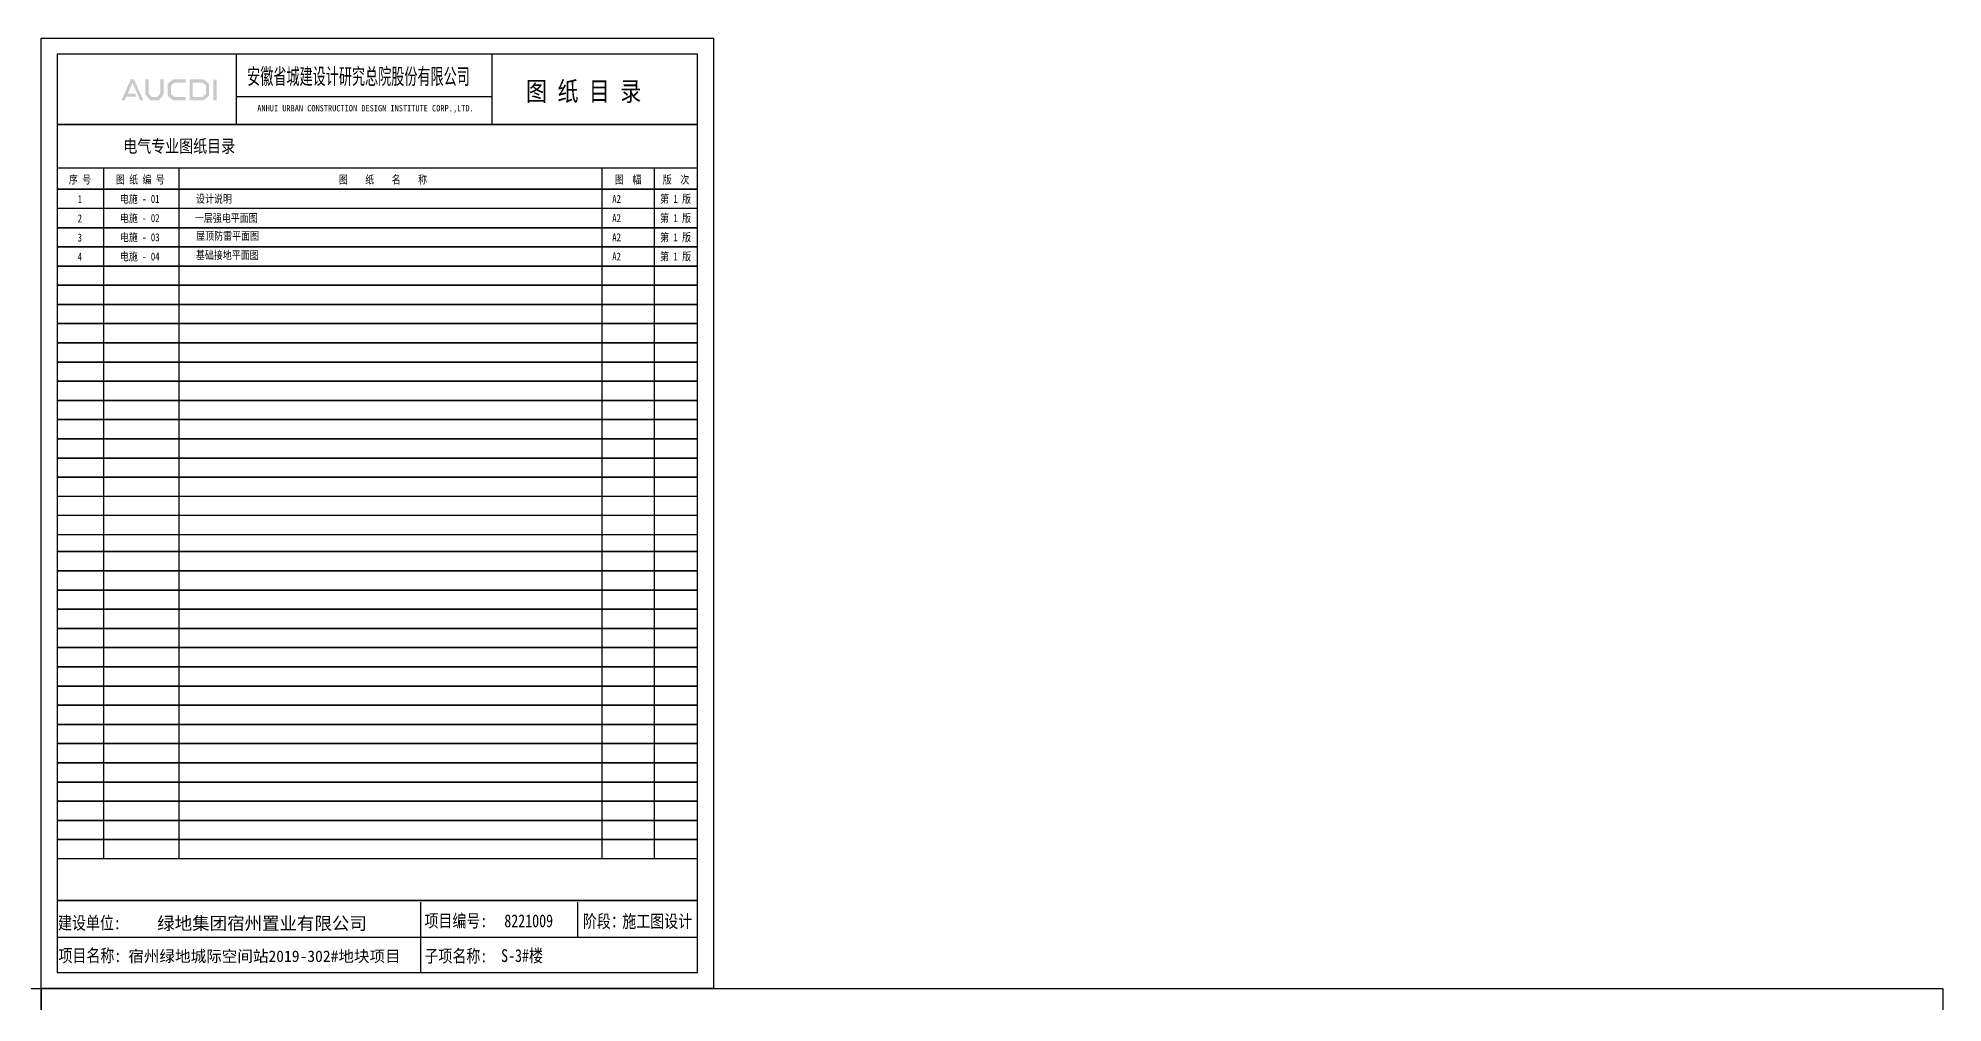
# Model space of a CAD drawing. Extents: x 621174 to 1725648, y -986053 to 860327.
# Drawn here: x 697111 to 756610, y -818551 to -788399 of the extents above; entities that cross this region are included whole.
import ezdxf

# ---------------------------------------------------------------- set-up
doc = ezdxf.new("R2010")
doc.units = 0
doc.header["$LTSCALE"] = 1000
doc.header["$MEASUREMENT"] = 0
for name, color, linetype in [('text', 8, 'Continuous'), ('图框', 140, 'Continuous'), ('图签文字', 147, 'Continuous')]:
    doc.layers.add(name, color=color, linetype=linetype)
doc.layers.add('图签', color=147, linetype='Continuous', lineweight=18)
doc.styles.add('宋体', font='', dxfattribs={"height": 50})
doc.styles.add('建筑图签-1', font='simhei.ttf', dxfattribs={"width": 0.7})
doc.styles.get('宋体').set_extended_font_data('SimSun')

msp = doc.modelspace()

# ---------------------------------------------------------------- hatches: boundary and pattern name
at = {"layer": '图签文字'}
h = msp.add_hatch(color=4, dxfattribs=at)
h.paths.add_polyline_path([(702581, -789694), (702688, -789694), (702688, -790349), (702581, -790349)])
h.paths.add_polyline_path([(701941, -789793), (701941, -790240), (702248, -790240), (702353, -790149), (702353, -789879), (702251, -789793)], flags=16)
h.paths.add_polyline_path([(701841, -789693), (701841, -790341), (702285, -790341), (702454, -790196), (702454, -789832), (702287, -789693)])
h.paths.add_polyline_path([(701720, -789690), (701720, -789788), (701373, -789788), (701261, -789882), (701261, -790154), (701373, -790241), (701721, -790241), (701721, -790344), (701327, -790344), (701155, -790196), (701155, -789832), (701324, -789690)])
h.paths.add_polyline_path([(700459, -789691), (700562, -789691), (700562, -790125), (700658, -790237), (700837, -790237), (700934, -790125), (700934, -789691), (701031, -789691), (701031, -790157), (700892, -790341), (700604, -790341), (700459, -790155)])
h.paths.add_polyline_path([(700007, -789692), (700106, -789692), (700397, -790342), (700299, -790342), (700060, -789803), (699911, -790133), (700142, -790133), (700193, -790231), (699869, -790231), (699819, -790344), (699715, -790344)])

# ---------------------------------------------------------------- linework, layer by layer
at = {"layer": 'text', "color": 2}
msp.add_lwpolyline([(697210, -835908), (667212, -835908), (667212, -818099), (697210, -818099)], close=True, dxfattribs=at)
at = {"layer": '图框'}
for p, q in [((717710, -788899), (697710, -788899)), ((697710, -788899), (697710, -817599)), ((703303, -791099), (703303, -788899)), ((711294, -791099), (711294, -788899)), ((717710, -817599), (717710, -788899)), ((711273, -790237), (703303, -790237)), ((697710, -792449), (717710, -792449)), ((697710, -792449), (697710, -812249)), ((697710, -792449), (697710, -816449)), ((699154, -792449), (699154, -814049)), ((701511, -792449), (701511, -814049)), ((714722, -792449), (714722, -814049)), ((716356, -792449), (716356, -814049)), ((697710, -793124), (717710, -793124)), ((697710, -793124), (717710, -793124)), ((717710, -793124), (697710, -793124)), ((717710, -793124), (697710, -793124)), ((717710, -793724), (697710, -793724)), ((717710, -794324), (697710, -794324)), ((697710, -794324), (717710, -794324)), ((697710, -794324), (717710, -794324)), ((717710, -794324), (697710, -794324)), ((697710, -794924), (717710, -794924)), ((697710, -794924), (717710, -794924)), ((717710, -794924), (697710, -794924)), ((717710, -794924), (697710, -794924)), ((697710, -795524), (717710, -795524)), ((697710, -795524), (717710, -795524)), ((717710, -795524), (697710, -795524)), ((717710, -795524), (697710, -795524)), ((697710, -796124), (717710, -796124)), ((697710, -796124), (717710, -796124)), ((717710, -796124), (697710, -796124)), ((717710, -796124), (697710, -796124)), ((717710, -796124), (697710, -796124)), ((717710, -796124), (697710, -796124)), ((717710, -796724), (697710, -796724)), ((697710, -796724), (717710, -796724)), ((697710, -796724), (717710, -796724)), ((717710, -796724), (697710, -796724)), ((697710, -797324), (717710, -797324)), ((697710, -797324), (717710, -797324)), ((717710, -797324), (697710, -797324)), ((717710, -797324), (697710, -797324)), ((697710, -797924), (717710, -797924)), ((697710, -797924), (717710, -797924)), ((717710, -797924), (697710, -797924)), ((717710, -797924), (697710, -797924)), ((697710, -798524), (717710, -798524)), ((697710, -798524), (717710, -798524)), ((717710, -798524), (697710, -798524)), ((717710, -798524), (697710, -798524)), ((717710, -798524), (697710, -798524)), ((717710, -798524), (697710, -798524)), ((717710, -799124), (697710, -799124)), ((697710, -799124), (717710, -799124)), ((697710, -799124), (717710, -799124)), ((717710, -799124), (697710, -799124)), ((697710, -799724), (717710, -799724)), ((697710, -799724), (717710, -799724)), ((717710, -799724), (697710, -799724)), ((717710, -799724), (697710, -799724)), ((697710, -800324), (717710, -800324)), ((697710, -800324), (717710, -800324)), ((717710, -800324), (697710, -800324)), ((717710, -800324), (697710, -800324)), ((697710, -800924), (717710, -800924)), ((697710, -800924), (717710, -800924)), ((717710, -800924), (697710, -800924)), ((717710, -800924), (697710, -800924)), ((717710, -800924), (697710, -800924)), ((717710, -800924), (697710, -800924)), ((717710, -801524), (697710, -801524)), ((697710, -801524), (717710, -801524)), ((697710, -801524), (717710, -801524)), ((717710, -801524), (697710, -801524)), ((697710, -802124), (717710, -802124)), ((697710, -802124), (717710, -802124)), ((717710, -802124), (697710, -802124)), ((717710, -802124), (697710, -802124)), ((717710, -802724), (697710, -802724)), ((717710, -803324), (697710, -803324)), ((717710, -803324), (697710, -803324)), ((717710, -803924), (697710, -803924)), ((717710, -804449), (697710, -804449)), ((697710, -804449), (717710, -804449)), ((697710, -804449), (717710, -804449)), ((717710, -804449), (697710, -804449)), ((697710, -805049), (717710, -805049)), ((697710, -805049), (717710, -805049)), ((717710, -805049), (697710, -805049)), ((717710, -805049), (697710, -805049)), ((697710, -805649), (717710, -805649)), ((697710, -805649), (717710, -805649)), ((717710, -805649), (697710, -805649)), ((717710, -805649), (697710, -805649)), ((697710, -806249), (717710, -806249)), ((697710, -806249), (717710, -806249)), ((717710, -806249), (697710, -806249)), ((717710, -806249), (697710, -806249)), ((717710, -806249), (697710, -806249)), ((717710, -806249), (697710, -806249)), ((717710, -806849), (697710, -806849)), ((697710, -806849), (717710, -806849)), ((697710, -806849), (717710, -806849)), ((717710, -806849), (697710, -806849)), ((697710, -807449), (717710, -807449)), ((697710, -807449), (717710, -807449)), ((717710, -807449), (697710, -807449)), ((717710, -807449), (697710, -807449)), ((697710, -808049), (717710, -808049)), ((697710, -808049), (717710, -808049)), ((717710, -808049), (697710, -808049)), ((717710, -808049), (697710, -808049)), ((697710, -808649), (717710, -808649)), ((697710, -808649), (717710, -808649)), ((717710, -808649), (697710, -808649)), ((717710, -808649), (697710, -808649)), ((717710, -808649), (697710, -808649)), ((717710, -808649), (697710, -808649)), ((717710, -809249), (697710, -809249)), ((697710, -809249), (717710, -809249)), ((697710, -809249), (717710, -809249)), ((717710, -809249), (697710, -809249)), ((697710, -809849), (717710, -809849)), ((697710, -809849), (717710, -809849)), ((717710, -809849), (697710, -809849)), ((717710, -809849), (697710, -809849)), ((697710, -810449), (717710, -810449)), ((697710, -810449), (717710, -810449)), ((717710, -810449), (697710, -810449)), ((717710, -810449), (697710, -810449)), ((697710, -811049), (717710, -811049)), ((697710, -811049), (717710, -811049)), ((717710, -811049), (697710, -811049)), ((717710, -811049), (697710, -811049)), ((717710, -811049), (697710, -811049)), ((717710, -811049), (697710, -811049)), ((717710, -811649), (697710, -811649)), ((697710, -811649), (717710, -811649)), ((697710, -811649), (717710, -811649)), ((717710, -811649), (697710, -811649)), ((697710, -812249), (717710, -812249)), ((697710, -812249), (717710, -812249)), ((717710, -812249), (697710, -812249)), ((717710, -812249), (697710, -812249)), ((697710, -812849), (717710, -812849)), ((697710, -812849), (717710, -812849)), ((717710, -812849), (697710, -812849)), ((717710, -812849), (697710, -812849)), ((717710, -812849), (697710, -812849)), ((717710, -812849), (697710, -812849)), ((717710, -813449), (697710, -813449)), ((697710, -813449), (717710, -813449)), ((697710, -813449), (717710, -813449)), ((717710, -813449), (697710, -813449)), ((717710, -814049), (697710, -814049)), ((709053, -815399), (709053, -817599)), ((713955, -815399), (713955, -816499)), ((697710, -816500), (717710, -816499)), ((697710, -817599), (717710, -817599))]:
    msp.add_line(p, q, dxfattribs=at)
for points in [[(718210, -788399), (718210, -818099), (697210, -818099), (697210, -788399)], [(718210, -788399), (718210, -818099), (697210, -818099), (697210, -788399)], [(697710, -817599), (717710, -817599), (717710, -788899), (697710, -788899)], [(697210, -818099), (756610, -818099), (756610, -860053), (697210, -860053)]]:
    msp.add_lwpolyline(points, close=True, dxfattribs=at)
at = {"layer": '图框', "const_width": 56.2}
for points in [[(697710, -791099), (717710, -791099)], [(697710, -815349), (717710, -815349)]]:
    msp.add_lwpolyline(points, dxfattribs=at)

# ---------------------------------------------------------------- texts
at = {"layer": '图签', "color": 6, "style": '宋体'}
for s, height, p in [('绿地集团宿州置业有限公司', 400, (700833, -816265)), ('宿州绿地城际空间站2019-302#地块项目', 356.68, (699928, -817270))]:
    msp.add_text(s, height=height, dxfattribs=at).set_placement(p)
at = {"layer": '图签文字', "color": 7, "style": '建筑图签-1'}
for s, height, width, p in [('安徽省城建设计研究总院股份有限公司', 500, 0.6, (703641, -789845)), ('图 纸 目 录', 600, 0.8, (712353, -790359)), ('序 号', 250, 0.8, (698072, -792948)), ('图 纸 编 号', 250, 0.8, (699540, -792948)), ('图    纸    名    称', 250, 0.8, (706507, -792948)), ('图  幅', 250, 0.8, (715126, -792948)), ('版  次', 250, 0.8, (716622, -792948)), ('1', 250, 0.8, (698347, -793558)), ('电施 - 01', 250, 0.8, (699665, -793550)), ('设计说明', 250, 0.8, (702044, -793547)), ('A2', 250, 0.8, (715045, -793550)), ('第 1 版', 250, 0.8, (716539, -793550)), ('2', 250, 0.8, (698347, -794158)), ('电施 - 02', 250, 0.8, (699665, -794150)), ('一层强电平面图', 250, 0.8, (702009, -794147)), ('A2', 250, 0.8, (715045, -794150)), ('第 1 版', 250, 0.8, (716539, -794150)), ('3', 250, 0.8, (698347, -794758)), ('电施 - 03', 250, 0.8, (699665, -794750)), ('屋顶防雷平面图', 250, 0.8, (702050, -794706)), ('A2', 250, 0.8, (715045, -794750)), ('第 1 版', 250, 0.8, (716539, -794750)), ('4', 250, 0.8, (698347, -795358)), ('电施 - 04', 250, 0.8, (699665, -795350)), ('基础接地平面图', 250, 0.8, (702040, -795307)), ('A2', 250, 0.8, (715045, -795350)), ('第 1 版', 250, 0.8, (716539, -795350)), ('项目编号:', 400, 0.8, (709180, -816185)), (' 建设单位: ', 400, 0.8, (697514, -816250)), ('阶段：', 400, 0.8, (714128, -816198)), ('项目名称:', 400, 0.8, (697747, -817273)), ('子项名称:', 400, 0.8, (709180, -817285))]:
    msp.add_text(s, height=height, dxfattribs=dict(at, width=width)).set_placement(p)
at = {"layer": '图签文字', "linetype": 'Continuous', "style": '建筑图签-1', "width": 0.91}
msp.add_text('ANHUI URBAN CONSTRUCTION DESIGN INSTITUTE CORP.,LTD.', height=200, dxfattribs=at).set_placement((703957, -790691))
at = {"layer": '图签文字', "style": '建筑图签-1', "width": 0.8}
msp.add_text('电气专业图纸目录', height=400, dxfattribs=at).set_placement((699772, -791974))
at = {"layer": '图签文字', "color": 6, "style": '建筑图签-1', "width": 0.8}
for s, p in [('8221009', (711673, -816185)), ('施工图设计', (715360, -816198)), ('S-3#楼', (711573, -817273))]:
    msp.add_text(s, height=400, dxfattribs=at).set_placement(p)

doc.saveas('drawing.dxf')
